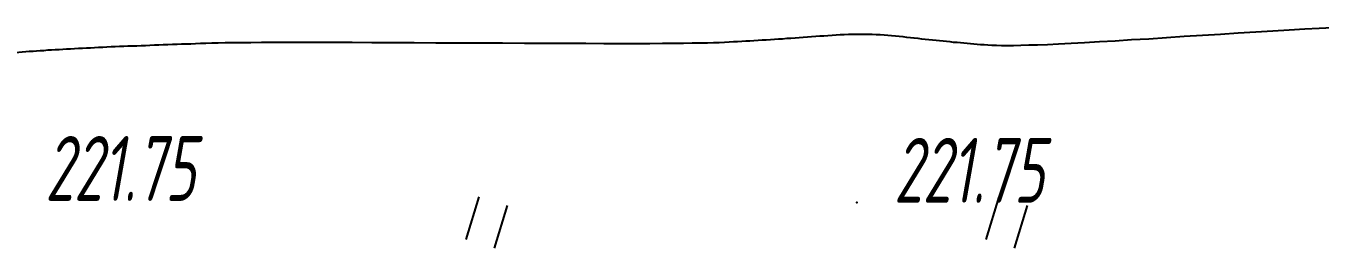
# Model space of a CAD drawing. Header units: millimetres. Extents: x -1799 to 6962, y -1020 to 4121.
# Drawn here: x -113.3 to -43.7, y 3302.2 to 3314.2 of the extents above; entities that cross this region are included whole.
import ezdxf

# ---------------------------------------------------------------- set-up
doc = ezdxf.new("R2010")
doc.units = ezdxf.units.MM
doc.linetypes.add('CONTI', pattern=[0])
for name, color, linetype in [('GOR_BDEFAULT', 212, 'CONTI'), ('PI_OTDEFAULT', 172, 'CONTI'), ('PI_TTDEFAULT', 5, 'CONTI'), ('ZAPSKDEFAULT', 7, 'CONTI')]:
    doc.layers.add(name, color=color, linetype=linetype)
doc.styles.add('eskd', font='spds.shx', dxfattribs={"width": 1.2, "oblique": 15})

# ---------------------------------------------------------------- blocks, each defined once
blk = doc.blocks.new('BL_2011')
at = {"color": 0}
for p, q in [((0, 0), (0, 2.4)), ((1.6, 0), (1.6, 2.4))]:
    blk.add_line(p, q, dxfattribs=at)

msp = doc.modelspace()

# ---------------------------------------------------------------- linework, layer by layer
at = {"layer": 'GOR_BDEFAULT', "color": 212, "elevation": 222, "flags": 128}
msp.add_lwpolyline([(22.57170037640935, 3308.129212735606), (16.63170037640703, 3306.909211734695), (16.18170037639538, 3306.859215734911), (15.79170037643962, 3306.809212735307), (15.42170037644428, 3306.789216734854), (15.07170037640935, 3306.76921173503), (14.72170037643264, 3306.749215735507), (9.401700376425651, 3307.949212734972), (8.31170037640004, 3308.20921473523), (7.111700376446606, 3308.489212735009), (5.821700376409353, 3308.799218735111), (4.441700376404697, 3309.129212735606), (2.991700376451263, 3309.479210735683), (1.501700376402368, 3309.829216734891), (-0.0282996235673636, 3310.199212734972), (-1.568299623604616, 3310.559212735307), (-3.118299623592975, 3310.919213734952), (-4.638299623553394, 3311.26921173503), (-6.128299623602288, 3311.619217735169), (-7.568299623604616, 3311.939217735467), (-8.93829962359996, 3312.249215735507), (-10.21829962356969, 3312.529213735287), (-11.40829962357202, 3312.789216734854), (-12.47829962357901, 3313.009217735765), (-13.43829962359996, 3313.199212734972), (-14.28829962357668, 3313.369217735169), (-15.0582996235953, 3313.499215735507), (-15.72829962357901, 3313.619217735169), (-16.32829962355572, 3313.70921473523), (-16.85829962358366, 3313.779213735287), (-17.31829962360462, 3313.829216734891), (-17.72829962357901, 3313.869217735169), (-18.07829962355572, 3313.889214735863), (-18.39829962356271, 3313.909211734695), (-18.68829962359996, 3313.909211734695), (-18.95829962356038, 3313.909211734695), (-19.20829962356038, 3313.899216735189), (-19.44829962355107, 3313.889214735863), (-19.67829962359065, 3313.879212735606), (-19.91829962358133, 3313.869217735169), (-20.15829962357202, 3313.859215734911), (-20.39829962356271, 3313.849213735585), (-20.62829962360229, 3313.839211735328), (-20.86829962359297, 3313.829216734891), (-21.09829962357435, 3313.819214735565), (-21.33829962356504, 3313.809212735307), (-21.56829962360462, 3313.799218735111), (-21.8082996235953, 3313.789216734854), (-22.03829962357668, 3313.779213735287), (-22.26829962355805, 3313.76921173503), (-22.49829962359763, 3313.759217735765), (-22.73829962358832, 3313.749215735507), (-22.96829962356969, 3313.739212735009), (-23.19829962355107, 3313.729210735683), (-23.42829962359065, 3313.719216735487), (-23.65829962357202, 3313.70921473523), (-23.88829962355339, 3313.699212734972), (-24.11829962359297, 3313.689217735467), (-24.33829962356504, 3313.679215735209), (-24.56829962360462, 3313.669213734952), (-24.79829962358599, 3313.669213734952), (-25.02829962356736, 3313.659211734695), (-25.25829962354874, 3313.649216735189), (-25.47829962357901, 3313.649216735189), (-25.70829962356038, 3313.639214735863), (-25.93829962359996, 3313.639214735863), (-26.16829962358133, 3313.639214735863), (-26.38829962355339, 3313.639214735863), (-26.61829962359297, 3313.639214735863), (-26.84829962357435, 3313.649216735189), (-27.07829962355572, 3313.649216735189), (-27.29829962358599, 3313.659211734695), (-27.52829962356736, 3313.669213734952), (-27.75829962354874, 3313.679215735209), (-27.98829962358832, 3313.689217735467), (-28.21829962356969, 3313.699212734972), (-28.44829962355107, 3313.70921473523), (-28.67829962359065, 3313.719216735487), (-28.90829962357202, 3313.729210735683), (-29.13829962355339, 3313.739212735009), (-29.37829962360229, 3313.759217735765), (-29.60829962358366, 3313.76921173503), (-29.83829962356504, 3313.779213735287), (-30.07829962355572, 3313.799218735111), (-30.31829962360462, 3313.809212735307), (-30.54829962358599, 3313.819214735565), (-30.78829962357668, 3313.829216734891), (-31.02829962356736, 3313.849213735585), (-31.26829962355805, 3313.859215734911), (-31.50829962354874, 3313.869217735169), (-31.74829962359763, 3313.879212735606), (-31.98829962358832, 3313.889214735863), (-32.23829962358832, 3313.909211734695), (-32.47829962357901, 3313.919213734952), (-32.72829962357901, 3313.929215735209), (-32.96829962356969, 3313.939217735467), (-33.21829962356969, 3313.949212734972), (-33.46829962356969, 3313.95921473523), (-33.71829962356969, 3313.969216735487), (-33.96829962356969, 3313.979210735683), (-34.21829962356969, 3313.989212735009), (-34.46829962356969, 3313.999215735507), (-34.71829962356969, 3314.009217735765), (-34.97829962357901, 3314.01921173503), (-35.22829962357901, 3314.039216734854), (-35.48829962358832, 3314.049218735111), (-35.74829962359763, 3314.059212735307), (-35.99829962359763, 3314.069214735565), (-36.25829962354874, 3314.079216734891), (-36.51829962355805, 3314.089211735328), (-36.77829962356736, 3314.099213735585), (-37.04829962358599, 3314.099213735585), (-37.3082996235953, 3314.109215734911), (-37.56829962360462, 3314.119217735169), (-37.83829962356504, 3314.129212735606), (-38.11829962359297, 3314.139214735863), (-38.41829962358133, 3314.149216735189), (-38.72829962357901, 3314.149216735189), (-39.0582996235953, 3314.159211734695), (-39.41829962358133, 3314.159211734695), (-39.8082996235953, 3314.159211734695), (-40.22829962357901, 3314.149216735189), (-40.68829962359996, 3314.139214735863), (-41.19829962355107, 3314.129212735606), (-41.74829962359763, 3314.109215734911), (-42.34829962357435, 3314.079216734891), (-43.00829962354874, 3314.049218735111), (-43.72829962357901, 3314.01921173503), (-44.49829962359763, 3313.979210735683), (-45.33829962356504, 3313.929215735209), (-46.21829962356969, 3313.879212735606), (-47.12829962360229, 3313.819214735565), (-48.07829962355572, 3313.759217735765), (-49.03829962357668, 3313.699212734972), (-50.00829962354874, 3313.639214735863), (-50.98829962358832, 3313.579216734891), (-51.94829962355107, 3313.509217735765), (-52.89829962356271, 3313.449212734972), (-53.82829962355572, 3313.399216735189), (-54.70829962356038, 3313.339211735328), (-55.5582996235953, 3313.289216734854), (-56.34829962357435, 3313.249215735507), (-57.07829962355572, 3313.20921473523), (-57.74829962359763, 3313.169213734952), (-58.34829962357435, 3313.139214735863), (-58.87829962360229, 3313.119217735169), (-59.35829962358366, 3313.109215734911), (-59.78829962357668, 3313.099213735585), (-60.17829962359065, 3313.089211735328), (-60.51829962355805, 3313.089211735328), (-60.81829962360462, 3313.089211735328), (-61.08829962356504, 3313.099213735585), (-61.33829962356504, 3313.099213735585), (-61.5582996235953, 3313.109215734911), (-61.75829962354874, 3313.129212735606), (-61.95829962356038, 3313.139214735863), (-62.13829962355339, 3313.159211734695), (-62.31829962360462, 3313.169213734952), (-62.49829962359763, 3313.189217735467), (-62.67829962359065, 3313.199212734972), (-62.85829962358366, 3313.219216735487), (-63.03829962357668, 3313.239212735009), (-63.21829962356969, 3313.259217735765), (-63.40829962357202, 3313.26921173503), (-63.58829962356504, 3313.289216734854), (-63.77829962356736, 3313.309212735307), (-63.96829962356969, 3313.329216734891), (-64.15829962357202, 3313.349213735585), (-64.34829962357435, 3313.369217735169), (-64.53829962357668, 3313.389214735863), (-64.728299623579, 3313.409211734695), (-64.92829962359065, 3313.429215735209), (-65.11829962359297, 3313.449212734972), (-65.31829962360462, 3313.469216735487), (-65.51829962355805, 3313.489212735009), (-65.71829962356969, 3313.51921173503), (-65.91829962358133, 3313.539216734854), (-66.11829962359297, 3313.559212735307), (-66.32829962355572, 3313.579216734891), (-66.52829962356736, 3313.599213735585), (-66.73829962358832, 3313.619217735169), (-66.93829962359996, 3313.639214735863), (-67.1482996235627, 3313.649216735189), (-67.35829962358366, 3313.669213734952), (-67.56829962360462, 3313.679215735209), (-67.77829962356736, 3313.689217735467), (-67.98829962358832, 3313.689217735467), (-68.20829962356038, 3313.699212734972), (-68.41829962358133, 3313.699212734972), (-68.6382996235534, 3313.699212734972), (-68.84829962357435, 3313.689217735467), (-69.06829962360462, 3313.689217735467), (-69.28829962357668, 3313.679215735209), (-69.50829962354874, 3313.669213734952), (-69.728299623579, 3313.659211734695), (-69.94829962355107, 3313.639214735863), (-70.16829962358133, 3313.629212735606), (-70.3882996235534, 3313.609215734911), (-70.60829962358366, 3313.599213735585), (-70.82829962355572, 3313.579216734891), (-71.04829962358599, 3313.559212735307), (-71.26829962355805, 3313.549218735111), (-71.49829962359763, 3313.529213735287), (-71.71829962356969, 3313.509217735765), (-71.93829962359996, 3313.499215735507), (-72.15829962357202, 3313.479210735683), (-72.37829962360229, 3313.469216735487), (-72.60829962358366, 3313.449212734972), (-72.82829962355572, 3313.439217735467), (-73.04829962358599, 3313.419213734952), (-73.26829962355805, 3313.409211734695), (-73.48829962358832, 3313.389214735863), (-73.70829962356038, 3313.379212735606), (-73.92829962359065, 3313.369217735169), (-74.1482996235627, 3313.349213735585), (-74.36829962359297, 3313.339211735328), (-74.58829962356504, 3313.329216734891), (-74.8082996235953, 3313.309212735307), (-75.02829962356736, 3313.299218735111), (-75.25829962354874, 3313.289216734854), (-75.48829962358832, 3313.279213735287), (-75.73829962358832, 3313.26921173503), (-76.01829962355805, 3313.249215735507), (-76.32829962355572, 3313.239212735009), (-76.65829962357202, 3313.229210735683), (-77.03829962357668, 3313.219216735487), (-77.46829962356969, 3313.219216735487), (-77.94829962355107, 3313.20921473523), (-78.478299623579, 3313.199212734972), (-79.07829962355572, 3313.199212734972), (-79.74829962359763, 3313.189217735467), (-80.48829962358832, 3313.189217735467), (-81.31829962360462, 3313.189217735467), (-82.228299623579, 3313.189217735467), (-83.20829962356038, 3313.199212734972), (-84.25829962354874, 3313.199212734972), (-85.36829962359297, 3313.199212734972), (-86.50829962354874, 3313.20921473523), (-87.67829962359065, 3313.219216735487), (-88.87829962360229, 3313.219216735487), (-90.07829962355572, 3313.229210735683), (-91.26829962355805, 3313.229210735683), (-92.44829962355107, 3313.239212735009), (-93.59829962357435, 3313.249215735507), (-94.71829962356969, 3313.249215735507), (-95.77829962356736, 3313.259217735765), (-96.78829962357668, 3313.259217735765), (-97.71829962356969, 3313.259217735765), (-98.56829962360462, 3313.259217735765), (-99.33829962356504, 3313.259217735765), (-100.0282996235674, 3313.259217735765), (-100.658299623572, 3313.259217735765), (-101.228299623579, 3313.249215735507), (-101.7382996235883, 3313.249215735507), (-102.1982996235511, 3313.239212735009), (-102.618299623593, 3313.239212735009), (-102.9882996235883, 3313.229210735683), (-103.338299623565, 3313.219216735487), (-103.6482996235627, 3313.20921473523), (-103.9382996236, 3313.199212734972), (-104.2082996235604, 3313.189217735467), (-104.4582996235604, 3313.179215735209), (-104.7182996235697, 3313.179215735209), (-104.9582996235604, 3313.169213734952), (-105.2082996235604, 3313.159211734695), (-105.4582996235604, 3313.149216735189), (-105.6982996235511, 3313.139214735863), (-105.9482996235511, 3313.129212735606), (-106.1882996236, 3313.119217735169), (-106.4282996235906, 3313.109215734911), (-106.6682996235813, 3313.099213735585), (-106.908299623572, 3313.089211735328), (-107.1382996235534, 3313.079216734891), (-107.3782996236023, 3313.069214735565), (-107.6082996235837, 3313.069214735565), (-107.8482996235743, 3313.059212735307), (-108.0782996235557, 3313.049218735111), (-108.3082996235953, 3313.039216734854), (-108.5282996235674, 3313.029213735287), (-108.7582996235487, 3313.01921173503), (-108.978299623579, 3313.009217735765), (-109.2082996235604, 3312.999215735507), (-109.4282996235906, 3312.989212735009), (-109.6482996235627, 3312.979210735683), (-109.868299623593, 3312.95921473523), (-110.088299623565, 3312.949212734972), (-110.298299623586, 3312.939217735467), (-110.5182996235581, 3312.929215735209), (-110.728299623579, 3312.919213734952), (-110.9382996236, 3312.909211734695), (-111.1482996235627, 3312.899216735189), (-111.3582996235837, 3312.889214735863), (-111.5582996235953, 3312.869217735169), (-111.7682996235581, 3312.859215734911), (-111.9682996235697, 3312.849213735585), (-112.1682996235813, 3312.839211735328), (-112.368299623593, 3312.819214735565), (-112.5682996236046, 3312.809212735307), (-112.7682996235581, 3312.799218735111), (-112.9582996235604, 3312.779213735287), (-113.158299623572, 3312.76921173503), (-113.3482996235743, 3312.749215735507), (-113.5382996235767, 3312.739212735009), (-113.728299623579, 3312.719216735487), (-113.9182996235813, 3312.699212734972), (-114.1082996235837, 3312.689217735467), (-114.2882996235767, 3312.669213734952), (-114.478299623579, 3312.649216735189), (-114.658299623572, 3312.629212735606), (-114.8482996235743, 3312.609215734911), (-115.0282996235674, 3312.589211735328), (-115.2082996235604, 3312.569214735565), (-115.3882996235534, 3312.539216734854), (-115.5682996236046, 3312.51921173503), (-115.7482996235976, 3312.499215735507), (-115.9182996235813, 3312.469216735487), (-116.0982996235743, 3312.449212734972), (-116.2782996235674, 3312.419213734952), (-116.4482996235511, 3312.389214735863), (-116.618299623593, 3312.369217735169), (-116.798299623586, 3312.339211735328), (-116.9682996235697, 3312.319214735565), (-117.1382996235534, 3312.289216734854), (-117.3082996235953, 3312.259217735765), (-117.478299623579, 3312.229210735683), (-117.6482996235627, 3312.20921473523), (-117.8182996236046, 3312.179215735209), (-117.9882996235883, 3312.149216735189), (-118.1482996235627, 3312.119217735169), (-118.3182996236046, 3312.099213735585), (-118.4882996235883, 3312.069214735565), (-118.6482996235627, 3312.039216734854), (-118.8182996236046, 3312.009217735765), (-118.978299623579, 3311.979210735683), (-119.1382996235534, 3311.95921473523), (-119.298299623586, 3311.929215735209), (-119.4682996235697, 3311.899216735189), (-119.6282996236023, 3311.869217735169), (-119.7882996235767, 3311.849213735585), (-119.9382996236, 3311.819214735565), (-120.0982996235743, 3311.789216734854), (-120.2582996235487, 3311.759217735765), (-120.4182996235813, 3311.729210735683), (-120.5682996236046, 3311.70921473523), (-120.728299623579, 3311.679215735209), (-120.8782996236023, 3311.649216735189), (-121.0282996235674, 3311.629212735606), (-121.1782996235906, 3311.599213735585), (-121.338299623565, 3311.569214735565), (-121.4882996235883, 3311.539216734854), (-121.6282996236023, 3311.51921173503), (-121.7782996235674, 3311.489212735009), (-121.9282996235906, 3311.45921473523), (-122.0782996235557, 3311.439217735467), (-122.228299623579, 3311.409211734695), (-122.3882996235534, 3311.379212735606), (-122.5782996235557, 3311.339211735328), (-122.7782996235674, 3311.299218735111), (-123.0182996235581, 3311.249215735507), (-123.2882996235767, 3311.189217735467), (-123.6082996235837, 3311.109215734911), (-123.978299623579, 3311.029213735287), (-124.3982996235627, 3310.929215735209), (-124.8882996235534, 3310.809212735307), (-125.4382996236, 3310.669213734952), (-126.0682996236046, 3310.51921173503), (-126.7882996235767, 3310.339211735328), (-127.5782996235557, 3310.139214735863), (-128.478299623579, 3309.919213734952), (-129.4482996235511, 3309.669213734952), (-130.4882996235883, 3309.409211734695), (-131.5782996235557, 3309.129212735606), (-132.7082996235604, 3308.839211735328), (-133.8782996236023, 3308.539216734854), (-135.0582996235953, 3308.239212735009), (-136.2382996235883, 3307.939217735467), (-137.408299623572, 3307.639214735863), (-138.548299623586, 3307.349213735585), (-139.658299623572, 3307.059212735307), (-140.7182996235697, 3306.789216734854), (-141.7082996235604, 3306.539216734854), (-142.618299623593, 3306.299218735111), (-143.4482996235511, 3306.089211735328)], dxfattribs=at)
at = {"layer": 'PI_TTDEFAULT', "color": 5}
msp.add_point((-68.60829962358366, 3304.629212735606, 221.755), dxfattribs=at)

# ---------------------------------------------------------------- block references
at = {"layer": 'ZAPSKDEFAULT', "color": 7, "rotation": 342.9999999999999}
for p in [(-89.6482996235627, 3302.639214735863), (-61.64829962356271, 3302.639214735863)]:
    msp.add_blockref('BL_2011', p, dxfattribs=at)

# ---------------------------------------------------------------- texts
at = {"layer": 'PI_OTDEFAULT', "color": 172, "style": 'eskd', "oblique": 10, "width": 0.8}
for p in [(-112.3082996235953, 3304.719216735487), (-66.61829962359297, 3304.619217735169)]:
    msp.add_text('221.75', height=3.5, dxfattribs=at).set_placement(p)

doc.saveas('drawing.dxf')
